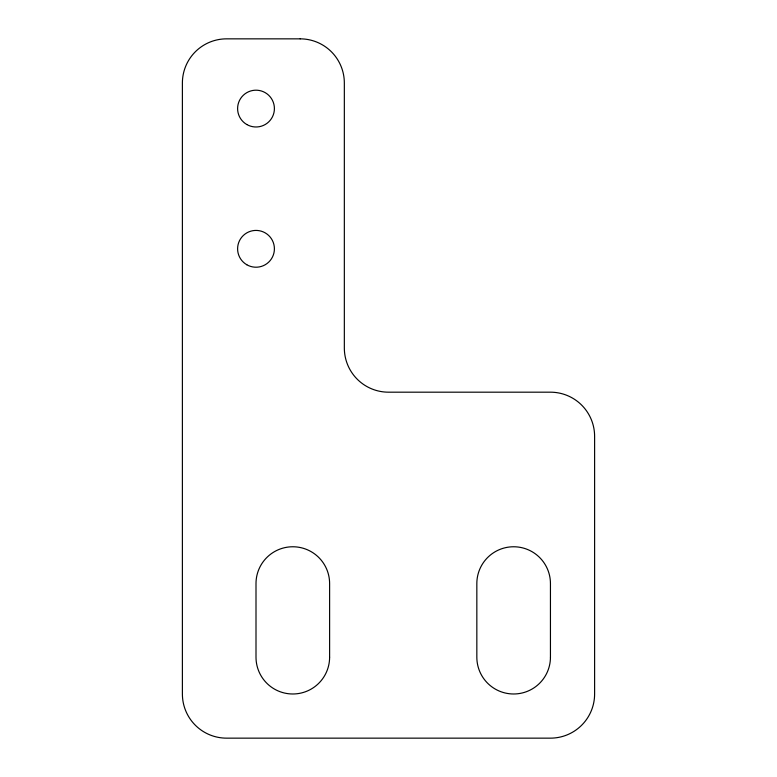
<?xml version="1.0" encoding="UTF-8"?>
<svg xmlns="http://www.w3.org/2000/svg" width="777" height="777" viewBox="0 0 777 777"><rect width="100%" height="100%" fill="white"/><g stroke="black" fill="none" stroke-linecap="round" stroke-linejoin="round"><path stroke-width="1.17" d="M300.165 38.85L226.554 38.85A44.163 44.163 0 0 0 182.391 83.013L182.391 693.987A44.163 44.163 0 0 0 226.554 738.15L550.446 738.15A44.163 44.163 0 0 0 594.609 693.987L594.609 436.344A44.163 44.163 0 0 0 550.446 392.181L388.5 392.181A44.163 44.163 0 0 1 344.337 348.018L344.337 83.013A44.163 44.163 0 0 0 300.165 38.85M550.446 657.177L550.446 583.566A36.801 36.801 0 0 0 513.636 546.765A36.801 36.801 0 0 0 476.835 583.566L476.835 657.177A36.801 36.801 0 0 0 513.636 693.987A36.801 36.801 0 0 0 550.446 657.177M329.613 657.177L329.613 583.566A36.801 36.801 0 0 0 292.803 546.765A36.801 36.801 0 0 0 256.002 583.566L256.002 657.177A36.801 36.801 0 0 0 292.803 693.987A36.801 36.801 0 0 0 329.613 657.177M246.804 264.753A18.405 18.405 0 0 0 274.407 248.815A18.405 18.405 0 0 0 246.804 232.877A18.405 18.405 0 0 0 246.804 264.753M246.804 124.524A18.405 18.405 0 0 0 274.407 108.586A18.405 18.405 0 0 0 246.804 92.648A18.405 18.405 0 0 0 246.804 124.524"/></g></svg>
